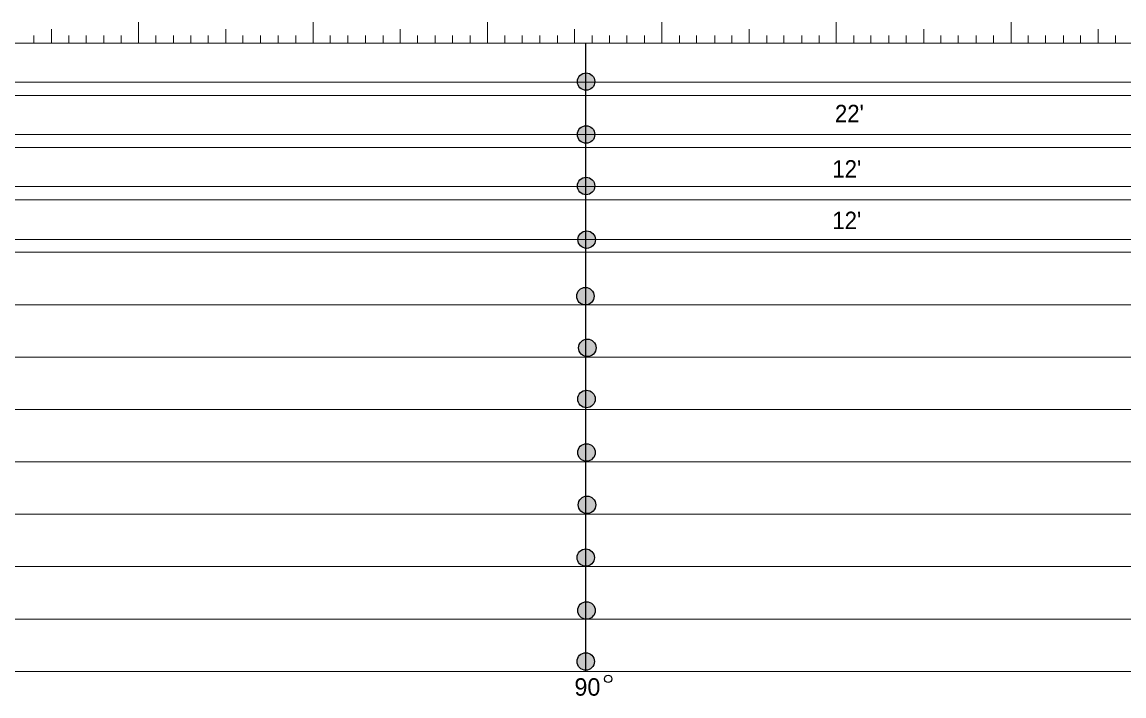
# Model space of a CAD drawing. Extents: x -0.6 to 20.9, y -9.1 to 7.3.
# Drawn here: x 8.28 to 14.59, y -4.44 to -0.58 of the extents above; entities that cross this region are included whole.
import ezdxf
from ezdxf.enums import TextEntityAlignment as Align

# ---------------------------------------------------------------- set-up
doc = ezdxf.new("R2010")
doc.units = 0
doc.header["$LTSCALE"] = 0.04
doc.layers.add('1', color=7, linetype='Continuous', lineweight=13)

msp = doc.modelspace()

# ---------------------------------------------------------------- hatches: boundary and pattern name
at = {"layer": '1'}
for points in [[(11.56, -0.926, 1), (11.46, -0.926, 1)], [(11.56, -1.229, 1), (11.46, -1.229, 1)], [(11.56, -1.524, 1), (11.46, -1.524, 1)], [(11.563, -1.831, 1), (11.463, -1.831, 1)], [(11.556, -2.155, 1), (11.456, -2.155, 1)], [(11.567, -2.451, 1), (11.467, -2.451, 1)], [(11.562, -2.744, 1), (11.462, -2.744, 1)], [(11.562, -3.05, 1), (11.462, -3.05, 1)], [(11.565, -3.35, 1), (11.465, -3.35, 1)], [(11.558, -3.652, 1), (11.458, -3.652, 1)], [(11.562, -3.955, 1), (11.462, -3.955, 1)], [(11.558, -4.247, 1), (11.458, -4.247, 1)]]:
    msp.add_hatch(color=256, dxfattribs=at).paths.add_polyline_path(points)

# ---------------------------------------------------------------- linework, layer by layer
for p, q in [((8.445, -0.626), (8.445, -0.705)), ((8.945, -0.585), (8.945, -0.705)), ((9.445, -0.626), (9.445, -0.705)), ((9.945, -0.585), (9.945, -0.705)), ((10.444, -0.626), (10.444, -0.705)), ((10.944, -0.585), (10.944, -0.705)), ((11.444, -0.626), (11.444, -0.705)), ((11.944, -0.585), (11.944, -0.705)), ((12.444, -0.626), (12.444, -0.705)), ((12.944, -0.585), (12.944, -0.705)), ((13.446, -0.626), (13.446, -0.705)), ((13.946, -0.585), (13.946, -0.705)), ((14.445, -0.626), (14.445, -0.705)), ((8.344, -0.662), (8.344, -0.705)), ((8.544, -0.662), (8.544, -0.705)), ((8.645, -0.662), (8.645, -0.705)), ((8.745, -0.662), (8.745, -0.705)), ((8.844, -0.662), (8.844, -0.705)), ((9.043, -0.662), (9.043, -0.705)), ((9.144, -0.662), (9.144, -0.705)), ((9.245, -0.662), (9.245, -0.705)), ((9.344, -0.662), (9.344, -0.705)), ((9.543, -0.662), (9.543, -0.705)), ((9.644, -0.662), (9.644, -0.705)), ((9.745, -0.662), (9.745, -0.705)), ((9.846, -0.662), (9.846, -0.705)), ((10.043, -0.662), (10.043, -0.705)), ((10.144, -0.662), (10.144, -0.705)), ((10.245, -0.662), (10.245, -0.705)), ((10.346, -0.662), (10.346, -0.705)), ((10.543, -0.662), (10.543, -0.705)), ((10.644, -0.662), (10.644, -0.705)), ((10.745, -0.662), (10.745, -0.705)), ((10.846, -0.662), (10.846, -0.705)), ((11.045, -0.662), (11.045, -0.705)), ((11.144, -0.662), (11.144, -0.705)), ((11.245, -0.662), (11.245, -0.705)), ((11.346, -0.662), (11.346, -0.705)), ((11.545, -0.662), (11.545, -0.705)), ((11.644, -0.662), (11.644, -0.705)), ((11.744, -0.662), (11.744, -0.705)), ((11.845, -0.662), (11.845, -0.705)), ((12.045, -0.662), (12.045, -0.705)), ((12.143, -0.662), (12.143, -0.705)), ((12.247, -0.662), (12.247, -0.705)), ((12.345, -0.662), (12.345, -0.705)), ((12.545, -0.662), (12.545, -0.705)), ((12.643, -0.662), (12.643, -0.705)), ((12.746, -0.662), (12.746, -0.705)), ((12.845, -0.662), (12.845, -0.705)), ((13.044, -0.662), (13.044, -0.705)), ((13.143, -0.662), (13.143, -0.705)), ((13.246, -0.662), (13.246, -0.705)), ((13.345, -0.662), (13.345, -0.705)), ((13.544, -0.662), (13.544, -0.705)), ((13.643, -0.662), (13.643, -0.705)), ((13.746, -0.662), (13.746, -0.705)), ((13.845, -0.662), (13.845, -0.705)), ((14.044, -0.662), (14.044, -0.705)), ((14.143, -0.662), (14.143, -0.705)), ((14.246, -0.662), (14.246, -0.705)), ((14.344, -0.662), (14.344, -0.705)), ((14.544, -0.662), (14.544, -0.705)), ((-0.576, -0.705), (20.946, -0.705)), ((0.945, -0.929), (20.946, -0.929)), ((-0.576, -1.006), (20.946, -1.006)), ((0.945, -1.229), (20.946, -1.229)), ((-0.576, -1.304), (20.946, -1.304)), ((0.945, -1.527), (20.946, -1.527)), ((0.402, -1.604), (20.946, -1.604)), ((0.945, -1.83), (20.946, -1.83)), ((-0.576, -1.902), (20.946, -1.902)), ((0.402, -2.205), (20.946, -2.205)), ((0.402, -2.505), (20.946, -2.505)), ((0.402, -3.104), (20.946, -3.104)), ((0.402, -3.404), (20.946, -3.404)), ((-0.576, -3.704), (20.946, -3.704)), ((-0.576, -4.005), (20.946, -4.005)), ((-0.576, -4.305), (20.946, -4.305))]:
    msp.add_line(p, q, dxfattribs=at)
at = {"layer": '1', "lineweight": 25}
for p, q in [((11.506, -0.705), (11.506, -1.544)), ((11.506, -1.544), (11.506, -4.305))]:
    msp.add_line(p, q, dxfattribs=at)
at = {"layer": '1'}
msp.add_lwpolyline([(-0.576, -2.803), (0.402, -2.803), (20.946, -2.803)], dxfattribs=at)
at = {"layer": '1', "lineweight": 25}
for centre, radius in [((11.51, -0.926), 0.05), ((11.51, -1.229), 0.05), ((11.51, -1.524), 0.05), ((11.513, -1.831), 0.05), ((11.506, -2.155), 0.05), ((11.517, -2.451), 0.05), ((11.512, -2.744), 0.05), ((11.512, -3.05), 0.05), ((11.515, -3.35), 0.05), ((11.508, -3.652), 0.05), ((11.512, -3.955), 0.05), ((11.508, -4.247), 0.05), ((11.6365, -4.3467), 0.0214)]:
    msp.add_circle(centre, radius, dxfattribs=at)

# ---------------------------------------------------------------- texts
at = {"layer": '1', "width": 0.95}
for s, p in [("22'", (13.019, -1.159)), ("12'", (13.004, -1.476)), ("12'", (13.004, -1.771))]:
    msp.add_text(s, height=0.1, dxfattribs=at).set_placement(p, align=Align.CENTER)
at = {"layer": '1'}
msp.add_text('90', height=0.1, dxfattribs=at).set_placement((11.5175, -4.443), align=Align.CENTER)

doc.saveas('drawing.dxf')
